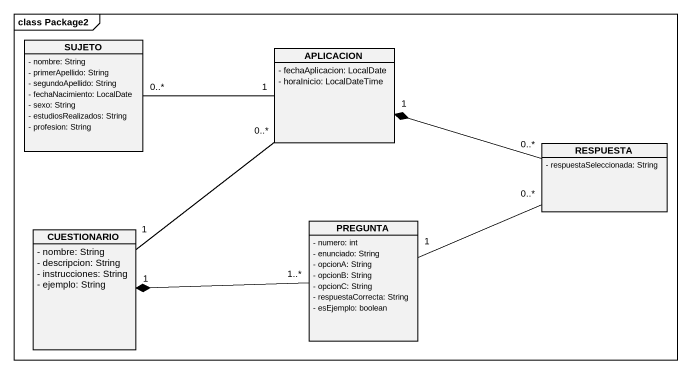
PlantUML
@startuml
mainframe class Package2
hide circle
hide empty members
skinparam classAttributeIconSize 0
class SUJETO {
  - nombre: String
  - primerApellido: String
  - segundoApellido: String
  - fechaNacimiento: LocalDate
  - sexo: String
  - estudiosRealizados: String
  - profesion: String
}
class APLICACION {
  - fechaAplicacion: LocalDate
  - horaInicio: LocalDateTime
}
class RESPUESTA {
  - respuestaSeleccionada: String
}
class CUESTIONARIO {
  - nombre: String
  - descripcion: String
  - instrucciones: String
  - ejemplo: String
}
class PREGUNTA {
  - numero: int
  - enunciado: String
  - opcionA: String
  - opcionB: String
  - opcionC: String
  - respuestaCorrecta: String
  - esEjemplo: boolean
}
APLICACION "1" -left- "0..*" SUJETO
APLICACION "0..*" -- "1" CUESTIONARIO
RESPUESTA "0..*" -left-* "1" APLICACION
RESPUESTA "0..*" -left- "1" PREGUNTA
PREGUNTA "1..*" -left-* "1" CUESTIONARIO
@enduml
